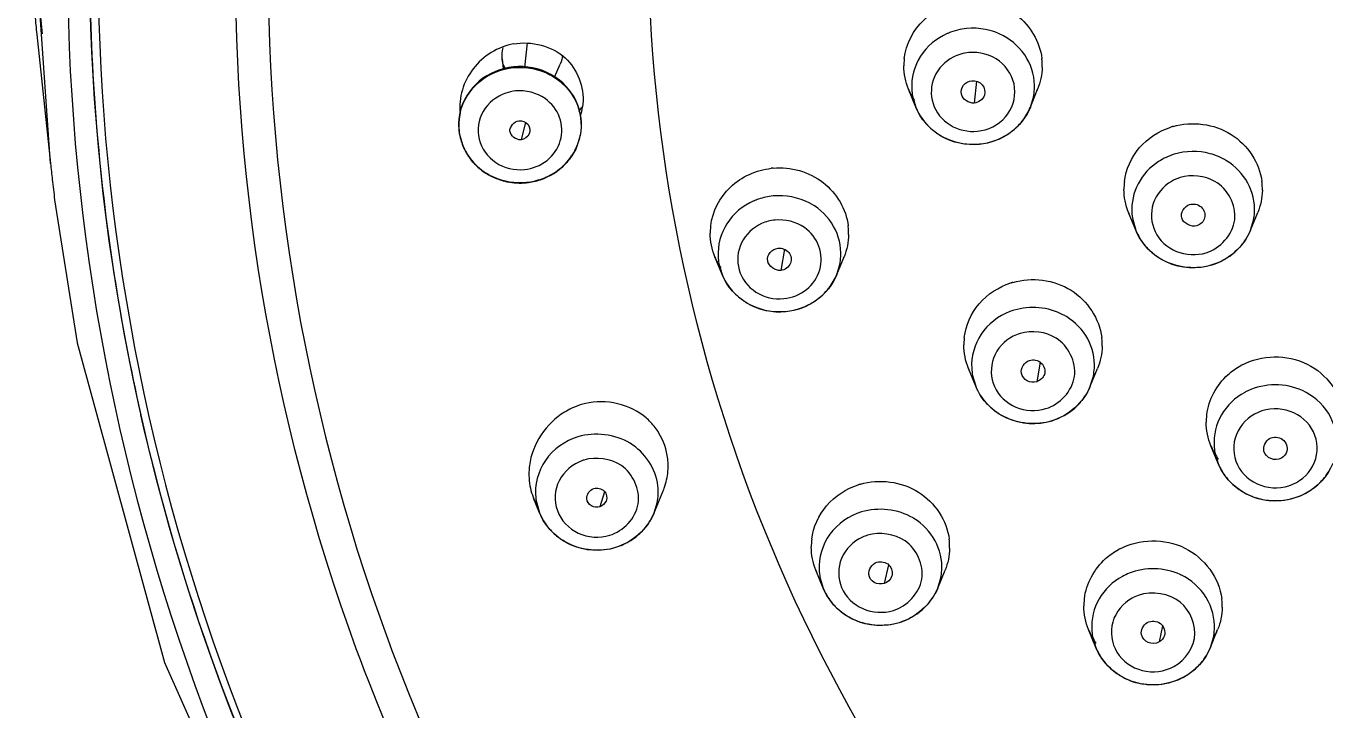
# Model space of a CAD drawing. Header units: millimetres. Extents: x 13495 to 14291, y -4366 to -3315.
# Drawn here: x 13864.16 to 13872.39, y -3799.31 to -3794.98 of the extents above; entities that cross this region are included whole.
import ezdxf

# ---------------------------------------------------------------- set-up
doc = ezdxf.new("R2010")
doc.units = ezdxf.units.MM
doc.header["$LTSCALE"] = 0.1
doc.layers.add('1', color=7, linetype='Continuous')

msp = doc.modelspace()

# ---------------------------------------------------------------- linework, layer by layer
at = {"layer": '1', "color": 7, "linetype": 'Continuous'}
for p, q in [((13864.164, -3794.0116), (13864.2671, -3795.0298)), ((13864.3188, -3795.85), (13864.2533, -3794.9121)), ((13864.233, -3795.0333), (13864.3188, -3795.85)), ((13867.3354, -3795.0871), (13867.3193, -3795.2415)), ((13867.178, -3795.1867), (13867.1848, -3795.25)), ((13867.5087, -3795.3036), (13867.5456, -3795.2202)), ((13870.181, -3795.3297), (13870.1662, -3795.4673)), ((13869.7956, -3795.4929), (13869.7497, -3795.3803)), ((13869.7755, -3795.4242), (13869.7956, -3795.4929)), ((13870.521, -3795.4929), (13870.567, -3795.3803)), ((13870.521, -3795.4929), (13870.5402, -3795.4291)), ((13867.3246, -3795.589), (13867.2975, -3795.6994)), ((13866.9079, -3795.6666), (13866.9281, -3795.7353)), ((13866.9293, -3795.7384), (13866.9281, -3795.7353)), ((13867.6522, -3795.7384), (13867.6535, -3795.7353)), ((13871.1888, -3796.2724), (13871.1428, -3796.1598)), ((13871.9142, -3796.2724), (13871.9601, -3796.1598)), ((13871.1686, -3796.2037), (13871.1888, -3796.2724)), ((13871.9142, -3796.2724), (13871.9334, -3796.2087)), ((13868.9644, -3796.3926), (13868.9407, -3796.5265)), ((13868.5702, -3796.5521), (13868.5242, -3796.4395)), ((13868.55, -3796.4834), (13868.5702, -3796.5521)), ((13869.2956, -3796.5521), (13869.3415, -3796.4395)), ((13869.2956, -3796.5521), (13869.3148, -3796.4883)), ((13870.1752, -3797.2588), (13870.1292, -3797.1461)), ((13870.5822, -3797.1066), (13870.561, -3797.2301)), ((13870.9005, -3797.2588), (13870.9465, -3797.1461)), ((13870.155, -3797.1901), (13870.1752, -3797.2588)), ((13870.9005, -3797.2588), (13870.9198, -3797.195)), ((13871.7095, -3797.7477), (13871.6635, -3797.635)), ((13871.6893, -3797.6789), (13871.7095, -3797.7477)), ((13867.4146, -3798.0599), (13867.3765, -3797.9664)), ((13867.8249, -3797.9259), (13867.7971, -3798.0214)), ((13868.14, -3798.0599), (13868.1971, -3797.9199)), ((13867.3944, -3797.9911), (13867.4146, -3798.0599)), ((13868.14, -3798.0599), (13868.1592, -3797.9961)), ((13869.2096, -3798.5355), (13869.1637, -3798.4228)), ((13869.1895, -3798.4668), (13869.2096, -3798.5355)), ((13869.6228, -3798.3893), (13869.5955, -3798.5068)), ((13869.6431, -3798.463), (13869.6441, -3798.4603)), ((13869.935, -3798.5355), (13869.981, -3798.4228)), ((13869.935, -3798.5355), (13869.9542, -3798.4717)), ((13870.9351, -3798.9115), (13870.8891, -3798.7988)), ((13871.3578, -3798.7756), (13871.3353, -3798.8768)), ((13871.6605, -3798.9115), (13871.7064, -3798.7988)), ((13870.9149, -3798.8428), (13870.9351, -3798.9115)), ((13871.6605, -3798.9115), (13871.6797, -3798.8477))]:
    msp.add_line(p, q, dxfattribs=at)
msp.add_lwpolyline([(13864.3454, -3796.0788), (13864.4877, -3796.9841), (13865.0397, -3799.0058), (13865.8938, -3800.9186), (13867.0427, -3802.7061), (13868.3698, -3804.2307)], dxfattribs=at)
for centre, radius, start, end in [((13877.6945, -3794.5408), 13.1278, 180.35739, 188.78865), ((13877.6298, -3793.6327), 13.4702, 185.45811, 185.96855), ((13870.1584, -3795.4034), 0.4096, 95.69686, 112.37284), ((13870.154, -3795.3917), 0.3971, 112.43408, 113.54144), ((13867.3378, -3795.4434), 0.3543, 44.38341, 47.33167), ((13870.1101, -3795.2316), 0.3897, 174.03268, 179.98776), ((13870.1138, -3795.232), 0.3934, 173.08486, 174.04073), ((13870.2028, -3795.2319), 0.3935, 6.03062, 6.91664), ((13870.2057, -3795.2317), 0.3906, 1.10009, 6.03612), ((13870.2098, -3795.2315), 0.3865, 0.00043, 1.0939), ((13870.2103, -3795.2315), 0.386, 358.85175, 359.99954), ((13867.297, -3795.6302), 0.3928, 60.03745, 61.80451), ((13867.2972, -3795.6332), 0.3909, 60.4859, 61.38529), ((13867.2909, -3795.6685), 0.2792, 95.70386, 108.89776), ((13870.1204, -3795.229), 0.4004, 202.19839, 203.17034), ((13870.1257, -3795.2265), 0.4063, 203.19729, 213.5427), ((13870.1164, -3795.3612), 0.3467, 183.15941, 190.48002), ((13870.1994, -3795.361), 0.3476, 348.69627, 356.92673), ((13870.1966, -3795.2292), 0.4, 336.72992, 337.80314), ((13867.2971, -3795.2126), 0.4778, 319.94279, 324.27238), ((13867.2979, -3795.2131), 0.4768, 320.2389, 324.37068), ((13867.326, -3795.4392), 0.365, 342.75937, 351.77929), ((13870.1298, -3795.3564), 0.361, 202.22789, 215.39315), ((13870.1851, -3795.3554), 0.3629, 322.03196, 337.73654), ((13867.2513, -3795.6033), 0.3491, 168.15689, 181.52375), ((13867.2515, -3795.607), 0.348, 167.56294, 180.91188), ((13867.2501, -3795.6033), 0.348, 166.69421, 168.11538), ((13867.2496, -3795.6068), 0.3461, 166.11476, 167.53747), ((13870.1385, -3795.3501), 0.3717, 215.40804, 224.07819), ((13870.1756, -3795.3478), 0.3751, 313.3336, 322.01192), ((13867.2503, -3795.6034), 0.3482, 181.52375, 188.36696), ((13867.2484, -3795.607), 0.3449, 180.92903, 186.34541), ((13867.2476, -3795.607), 0.3441, 186.35001, 187.83081), ((13867.2459, -3795.604), 0.3438, 188.37651, 190.49439), ((13867.2549, -3795.6057), 0.3516, 187.88682, 202.17849), ((13867.3321, -3795.607), 0.3459, 347.57853, 349.22326), ((13867.3345, -3795.6038), 0.3449, 346.97813, 348.67747), ((13870.1444, -3795.3442), 0.38, 224.09584, 231.83049), ((13870.1519, -3795.3346), 0.3923, 231.84131, 242.40659), ((13870.1633, -3795.3319), 0.3953, 293.39054, 303.6087), ((13870.1693, -3795.3408), 0.3845, 303.60878, 313.3049), ((13871.5481, -3796.0474), 0.4496, 107.06152, 107.77675), ((13871.5484, -3796.0484), 0.4506, 105.96502, 107.06069), ((13867.2594, -3795.6003), 0.3577, 202.1782, 206.44779), ((13867.2726, -3795.5942), 0.3723, 202.263, 215.47697), ((13867.2564, -3795.6051), 0.3532, 202.17795, 205.95789), ((13867.3212, -3795.5998), 0.3588, 332.87646, 337.8116), ((13867.3222, -3795.6038), 0.3564, 333.37645, 337.80546), ((13867.325, -3795.6049), 0.3534, 337.80444, 342.15204), ((13867.3234, -3795.6007), 0.3565, 337.81071, 341.58334), ((13867.3297, -3795.6064), 0.3484, 342.14817, 347.56996), ((13867.3286, -3795.6024), 0.3509, 341.57674, 346.96836), ((13870.1535, -3795.3315), 0.3957, 242.40376, 245.61405), ((13870.1583, -3795.3181), 0.41, 275.69501, 289.88466), ((13870.1617, -3795.328), 0.3995, 289.90829, 293.38549), ((13867.2633, -3795.6015), 0.361, 205.98542, 214.47488), ((13867.2623, -3795.5986), 0.3611, 206.47397, 214.95856), ((13867.2676, -3795.5987), 0.3661, 214.4584, 215.33972), ((13867.2708, -3795.5926), 0.3715, 214.9685, 224.07911), ((13867.2701, -3795.5969), 0.3691, 215.34829, 222.05217), ((13867.2759, -3795.5921), 0.3762, 215.45065, 222.00431), ((13867.308, -3795.5902), 0.3751, 313.3336, 322.01191), ((13867.3039, -3795.5909), 0.3783, 313.85951, 320.90422), ((13867.3074, -3795.5932), 0.3746, 314.13194, 320.87296), ((13867.3033, -3795.5904), 0.3791, 320.90786, 322.46574), ((13867.3153, -3795.5996), 0.3644, 320.86252, 329.90813), ((13867.3164, -3795.5967), 0.3646, 322.01801, 329.42833), ((13867.3215, -3795.5999), 0.3585, 329.45361, 332.87804), ((13867.3209, -3795.6031), 0.3578, 329.94446, 333.37795), ((13871.5489, -3796.1742), 0.4006, 107.05725, 122.7841), ((13877.7347, -3794.4352), 13.4898, 186.02068, 186.44851), ((13867.2716, -3795.5955), 0.3712, 222.05079, 225.28133), ((13867.2767, -3795.5913), 0.3773, 222.01102, 223.5919), ((13867.2815, -3795.5866), 0.384, 223.6107, 231.28694), ((13867.2733, -3795.5903), 0.3749, 224.0695, 225.67567), ((13867.2756, -3795.5915), 0.3769, 225.28094, 228.12081), ((13867.2752, -3795.5883), 0.3777, 225.67891, 228.50636), ((13867.2806, -3795.5859), 0.3844, 228.13098, 234.29894), ((13867.279, -3795.5839), 0.3835, 228.50704, 231.81665), ((13867.2845, -3795.583), 0.3887, 231.27708, 234.09497), ((13867.2843, -3795.5769), 0.3923, 231.84131, 242.4066), ((13867.2839, -3795.5812), 0.3901, 234.29625, 240.48696), ((13867.2856, -3795.5814), 0.3906, 234.0977, 240.26279), ((13867.2866, -3795.5797), 0.3927, 240.26428, 241.92407), ((13867.2958, -3795.5742), 0.3953, 293.39053, 303.60871), ((13867.2956, -3795.5774), 0.3944, 294.37909, 300.28986), ((13867.2953, -3795.5801), 0.3921, 294.56911, 300.50221), ((13867.2961, -3795.5814), 0.3906, 300.50564, 304.14932), ((13867.3003, -3795.5853), 0.3853, 300.26689, 314.05958), ((13867.3017, -3795.5832), 0.3845, 303.60879, 313.30489), ((13867.2986, -3795.5851), 0.3862, 304.13908, 313.82743), ((13868.9322, -3796.3339), 0.4568, 95.66972, 96.42463), ((13868.9323, -3796.3349), 0.4578, 94.81957, 95.66921), ((13877.7485, -3794.4336), 13.5037, 186.44853, 186.99811), ((13867.2879, -3795.5771), 0.3956, 241.92577, 245.15614), ((13867.2859, -3795.5739), 0.3957, 242.40376, 245.61404), ((13867.2895, -3795.5737), 0.3993, 245.1594, 250.89472), ((13867.2898, -3795.5727), 0.4003, 250.89407, 258.26456), ((13867.2908, -3795.5669), 0.4062, 258.29301, 267.12731), ((13867.2909, -3795.5679), 0.4052, 267.10628, 275.64551), ((13867.2915, -3795.5755), 0.3976, 275.67104, 277.55445), ((13867.2907, -3795.5605), 0.41, 275.69501, 289.88468), ((13867.2903, -3795.5677), 0.4056, 277.58057, 290.2941), ((13867.2941, -3795.5703), 0.3995, 289.90832, 293.38549), ((13867.2923, -3795.5732), 0.3996, 290.30174, 293.80117), ((13867.2939, -3795.577), 0.3955, 293.8056, 294.56938), ((13871.5027, -3796.0111), 0.3892, 174.14154, 179.98741), ((13871.5069, -3796.0115), 0.3933, 173.0898, 174.15007), ((13871.5501, -3796.2001), 0.2736, 107.08182, 119.80023), ((13871.5961, -3796.0115), 0.3934, 5.85257, 6.91089), ((13871.5995, -3796.0112), 0.3899, 1.23729, 5.85829), ((13871.6041, -3796.011), 0.3853, 358.76757, 1.23113), ((13868.9301, -3796.4547), 0.4012, 108.95125, 113.53181), ((13868.933, -3796.4631), 0.4101, 95.69837, 108.94456), ((13868.9391, -3796.447), 0.3928, 60.5019, 61.80449), ((13871.5125, -3796.009), 0.3992, 202.19561, 203.422), ((13871.5102, -3796.1405), 0.3474, 183.0807, 190.48265), ((13871.5923, -3796.1405), 0.3478, 348.69514, 356.95326), ((13871.5905, -3796.0089), 0.3992, 336.57627, 337.80059), ((13868.8846, -3796.2908), 0.3897, 174.03268, 179.98774), ((13868.8884, -3796.2911), 0.3934, 173.08486, 174.04073), ((13868.9774, -3796.2911), 0.3935, 6.03062, 6.91664), ((13868.9802, -3796.2909), 0.3906, 1.10009, 6.03612), ((13868.9843, -3796.2907), 0.3865, 0.00043, 1.0939), ((13868.9848, -3796.2907), 0.386, 358.85175, 359.99954), ((13871.5221, -3796.1363), 0.36, 202.2161, 214.01222), ((13871.5806, -3796.1361), 0.3604, 325.63565, 337.77441), ((13871.5305, -3796.1306), 0.3702, 214.02476, 222.52438), ((13871.5359, -3796.1255), 0.3776, 222.53462, 229.33621), ((13871.5432, -3796.1169), 0.3889, 229.35211, 239.82881), ((13871.5672, -3796.1258), 0.3773, 311.08528, 318.30222), ((13871.5726, -3796.1307), 0.37, 318.31571, 325.63269), ((13868.8949, -3796.2882), 0.4004, 202.19839, 203.17034), ((13868.9003, -3796.2857), 0.4063, 203.19729, 213.5427), ((13868.8909, -3796.4203), 0.3467, 183.15941, 190.48002), ((13868.9739, -3796.4202), 0.3476, 348.69627, 356.92673), ((13868.9712, -3796.2883), 0.4, 336.72992, 337.80314), ((13871.5451, -3796.1136), 0.3927, 239.82467, 242.75294), ((13877.7367, -3794.533), 13.1707, 188.79425, 192.7507), ((13868.9044, -3796.4155), 0.361, 202.22789, 215.39315), ((13868.9597, -3796.4146), 0.3629, 322.03196, 337.73654), ((13868.913, -3796.4093), 0.3717, 215.40804, 224.07819), ((13868.9501, -3796.407), 0.3751, 313.3336, 322.01192), ((13870.5344, -3797.0338), 0.4496, 107.06152, 107.77675), ((13870.5347, -3797.0348), 0.4506, 105.96502, 107.06069), ((13868.9189, -3796.4034), 0.38, 224.09584, 231.83049), ((13868.9264, -3796.3937), 0.3923, 231.84131, 242.40659), ((13868.928, -3796.3907), 0.3957, 242.40376, 245.61405), ((13868.9379, -3796.3911), 0.3953, 293.39054, 303.6087), ((13868.9438, -3796.4), 0.3845, 303.60878, 313.3049), ((13868.9328, -3796.3773), 0.41, 275.69501, 289.88466), ((13868.9362, -3796.3872), 0.3995, 289.90829, 293.38549), ((13870.5356, -3797.1615), 0.4015, 107.06425, 111.09777), ((13870.5443, -3797.1536), 0.3927, 58.60663, 62.21697), ((13870.4891, -3796.9975), 0.3892, 174.14154, 179.98741), ((13870.4932, -3796.9978), 0.3933, 173.0898, 174.15007), ((13870.5364, -3797.1864), 0.2735, 107.07872, 117.00658), ((13870.5825, -3796.9978), 0.3934, 5.85257, 6.91089), ((13870.5859, -3796.9975), 0.3899, 1.2373, 5.85829), ((13870.5905, -3796.9974), 0.3853, 358.76757, 1.23113), ((13870.4988, -3796.9953), 0.3992, 202.19561, 203.422), ((13870.4966, -3797.1268), 0.3474, 183.0807, 190.48265), ((13870.5787, -3797.1268), 0.3478, 348.69514, 356.95326), ((13870.5769, -3796.9953), 0.3992, 336.57627, 337.80059), ((13872.0639, -3797.5145), 0.4402, 117.4038, 118.60431), ((13870.5085, -3797.1226), 0.36, 202.2161, 214.01222), ((13870.5669, -3797.1225), 0.3604, 325.63565, 337.77441), ((13872.0658, -3797.6425), 0.3927, 115.38195, 118.59889), ((13867.8162, -3797.8232), 0.4689, 114.91332, 121.25706), ((13867.8144, -3797.8195), 0.4647, 111.97857, 114.90782), ((13867.8125, -3797.8147), 0.4596, 103.53285, 111.98244), ((13870.5169, -3797.1169), 0.3702, 214.02476, 222.52438), ((13870.5223, -3797.1118), 0.3776, 222.53462, 229.33621), ((13870.5296, -3797.1032), 0.3889, 229.35211, 239.82881), ((13870.5536, -3797.1121), 0.3773, 311.08528, 318.30222), ((13870.559, -3797.117), 0.37, 318.31571, 325.63269), ((13867.8211, -3797.7668), 0.4085, 43.43919, 49.00098), ((13870.5315, -3797.0999), 0.3927, 239.82467, 242.75294), ((13872.0247, -3797.4863), 0.3905, 173.86509, 179.98895), ((13872.0276, -3797.4866), 0.3934, 173.08152, 173.87169), ((13867.8215, -3797.7665), 0.408, 31.26217, 43.45209), ((13872.0336, -3797.484), 0.3998, 202.19713, 203.32187), ((13872.041, -3797.4804), 0.408, 203.36831, 215.99228), ((13872.0307, -3797.6158), 0.3472, 183.11815, 190.48183), ((13867.7751, -3797.9854), 0.2713, 107.06257, 109.04881), ((13867.8242, -3797.7627), 0.404, 5.14586, 6.26554), ((13867.8219, -3797.7629), 0.4063, 355.27111, 5.13447), ((13867.7709, -3797.8143), 0.4238, 173.86874, 183.55228), ((13867.7804, -3797.8151), 0.4334, 172.65114, 173.89392), ((13872.0442, -3797.6108), 0.3616, 202.23531, 216.27784), ((13872.0943, -3797.6067), 0.3687, 316.99003, 328.80669), ((13867.7541, -3797.8152), 0.407, 183.57469, 192.59388), ((13867.8162, -3797.9278), 0.3498, 348.73563, 6.54461), ((13869.5689, -3798.3105), 0.4496, 107.06152, 107.77675), ((13869.5692, -3798.3115), 0.4506, 105.96502, 107.06069), ((13872.0536, -3797.6037), 0.3734, 216.30362, 225.75605), ((13872.0595, -3797.5975), 0.382, 225.77257, 233.91267), ((13872.0803, -3797.592), 0.3891, 298.59775, 313.7202), ((13872.0892, -3797.602), 0.3757, 313.79354, 314.77465), ((13872.0905, -3797.6033), 0.3738, 314.77453, 317.00608), ((13867.7414, -3797.8179), 0.394, 192.61564, 201.17852), ((13867.7347, -3797.8202), 0.3869, 201.20326, 202.19402), ((13867.7326, -3797.8212), 0.3846, 202.18933, 211.19995), ((13867.7346, -3797.9281), 0.346, 186.30576, 190.49167), ((13867.7987, -3797.7575), 0.4302, 336.41049, 337.81091), ((13867.8012, -3797.7585), 0.4276, 337.81123, 340.21618), ((13872.0669, -3797.5872), 0.3946, 233.92651, 245.08773), ((13872.0686, -3797.5834), 0.3988, 245.09197, 249.96143), ((13872.0721, -3797.5732), 0.4096, 249.99246, 263.51125), ((13872.0719, -3797.5746), 0.4082, 263.52087, 264.5997), ((13867.7479, -3797.9237), 0.36, 202.2161, 214.01222), ((13867.7563, -3797.918), 0.3702, 214.02476, 222.52438), ((13867.7984, -3797.9181), 0.37, 318.31571, 325.63269), ((13867.8063, -3797.9235), 0.3604, 325.63565, 337.77441), ((13869.5802, -3798.428), 0.3899, 58.60143, 59.45601), ((13867.7617, -3797.9129), 0.3776, 222.53462, 229.33621), ((13867.769, -3797.9043), 0.3889, 229.35211, 239.82881), ((13867.793, -3797.9132), 0.3773, 311.08528, 318.30222), ((13869.5707, -3798.4627), 0.2731, 107.07291, 114.24486), ((13867.7709, -3797.901), 0.3927, 239.82467, 242.75294), ((13869.5236, -3798.2742), 0.3892, 174.14154, 179.98744), ((13869.5277, -3798.2745), 0.3933, 173.0898, 174.15007), ((13869.6169, -3798.2745), 0.3934, 5.85257, 6.91089), ((13869.6204, -3798.2742), 0.3899, 1.23728, 5.85829), ((13869.6249, -3798.2741), 0.3853, 358.76755, 1.23111), ((13871.2896, -3798.6783), 0.4402, 117.4038, 118.60431), ((13869.5333, -3798.272), 0.3992, 202.1956, 203.422), ((13869.5311, -3798.4035), 0.3474, 183.0807, 190.48264), ((13869.6132, -3798.4035), 0.3478, 348.69515, 356.95326), ((13869.6113, -3798.272), 0.3992, 336.57628, 337.8006), ((13871.2935, -3798.8104), 0.3972, 111.84947, 118.57964), ((13871.3029, -3798.8084), 0.3951, 64.34456, 65.25288), ((13869.543, -3798.3993), 0.36, 202.2161, 214.01222), ((13869.6014, -3798.3992), 0.3604, 325.63565, 337.77442), ((13869.5513, -3798.3936), 0.3702, 214.02476, 222.52438), ((13869.5935, -3798.3937), 0.37, 318.31571, 325.63269), ((13871.2503, -3798.6502), 0.3905, 173.86509, 179.98893), ((13871.2532, -3798.6504), 0.3934, 173.08152, 173.87169), ((13871.2924, -3798.8318), 0.2652, 116.92594, 118.60331), ((13871.3423, -3798.6505), 0.3934, 5.9199, 6.91349), ((13871.3455, -3798.6502), 0.3902, 1.18446, 5.92559), ((13869.5568, -3798.3885), 0.3776, 222.53462, 229.33621), ((13869.564, -3798.3799), 0.3889, 229.35211, 239.82881), ((13869.566, -3798.3766), 0.3927, 239.82467, 242.75294), ((13869.5881, -3798.3888), 0.3773, 311.08528, 318.30221), ((13871.35, -3798.6501), 0.3858, 0.00051, 1.17824), ((13871.3486, -3798.6501), 0.3871, 358.97785, 359.99967), ((13871.2593, -3798.6478), 0.3998, 202.19714, 203.32187), ((13871.2563, -3798.7796), 0.3472, 183.11815, 190.48184), ((13871.3391, -3798.7796), 0.3474, 348.69754, 356.89806), ((13871.3353, -3798.6474), 0.4009, 336.95994, 337.80155), ((13871.2667, -3798.6443), 0.408, 203.36831, 215.99227), ((13871.3314, -3798.6456), 0.4052, 328.56052, 336.9445), ((13871.2699, -3798.7746), 0.3616, 202.23532, 216.27784), ((13871.3199, -3798.7706), 0.3687, 316.99003, 328.80669), ((13871.3282, -3798.7759), 0.3589, 328.85785, 337.80761), ((13871.2793, -3798.7675), 0.3734, 216.30362, 225.75605), ((13871.2852, -3798.7613), 0.382, 225.77257, 233.91267), ((13871.3059, -3798.7558), 0.3891, 298.59775, 313.7202), ((13871.3148, -3798.7658), 0.3757, 313.79354, 314.77465), ((13871.3161, -3798.7672), 0.3738, 314.77453, 317.00608), ((13871.2925, -3798.751), 0.3946, 233.92651, 245.08773), ((13871.2942, -3798.7473), 0.3988, 245.09197, 249.96143), ((13871.2977, -3798.7371), 0.4096, 249.99246, 263.51125), ((13871.2975, -3798.7384), 0.4082, 263.52087, 264.5997)]:
    msp.add_arc(centre, radius, start, end, dxfattribs=at)
for points, knots in [([(13890.4964, -3803.3838), (13891.7025, -3802.0103), (13893.5812, -3798.7628), (13894.181, -3793.1935), (13892.4539, -3787.8406), (13888.6966, -3783.5616), (13883.5237, -3780.9851), (13877.7181, -3780.471), (13872.142, -3782.0794), (13869.0826, -3784.4668), (13867.869, -3785.8853)], [0, 0, 0, 0, 0.12306, 0.244548, 0.366574, 0.490907, 0.617911, 0.74639, 0.874326, 1, 1, 1, 1]), ([(13867.869, -3785.8853), (13866.8327, -3787.0964), (13865.1734, -3789.8864), (13864.3285, -3794.6573), (13865.2384, -3799.4172), (13866.9351, -3802.1861), (13867.9876, -3803.3845)], [0, 0, 0, 0, 0.251502, 0.499887, 0.748335, 1, 1, 1, 1]), ([(13865.7114, -3794.0552), (13865.635, -3795.6245), (13866.1117, -3798.845), (13867.78, -3801.6342), (13868.8325, -3802.8283)], [0, 0, 0, 0, 0.496751, 1, 1, 1, 1]), ([(13868.6745, -3802.9625), (13867.6359, -3801.7842), (13865.9781, -3799.0447), (13865.455, -3795.8803), (13865.4957, -3794.3305)], [0, 0, 0, 0, 0.503245, 1, 1, 1, 1]), ([(13871.0069, -3801.4934), (13870.0857, -3800.5381), (13868.5949, -3798.2763), (13868.0896, -3795.6096), (13868.1038, -3794.3016)], [0, 0, 0, 0, 0.503611, 1, 1, 1, 1]), ([(13864.427, -3794.5054), (13864.4172, -3796.1266), (13865.0089, -3799.4227), (13866.7409, -3802.2822), (13867.8191, -3803.5225)], [0, 0, 0, 0, 0.496603, 1, 1, 1, 1]), ([(13867.9575, -3803.4074), (13866.8884, -3802.1925), (13865.1681, -3799.3838), (13864.5666, -3796.1404), (13864.5667, -3794.5426)], [0, 0, 0, 0, 0.503189, 1, 1, 1, 1]), ([(13869.7232, -3795.1846), (13869.7343, -3795.0937), (13869.8275, -3794.9123), (13870.0123, -3794.8314), (13870.1066, -3794.8208)], [0, 0, 0, 0, 0.491202, 1, 1, 1, 1]), ([(13870.1193, -3794.8195), (13870.2285, -3794.8103), (13870.4586, -3794.8714), (13870.5807, -3795.0799), (13870.5934, -3795.1845)], [0, 0, 0, 0, 0.509639, 1, 1, 1, 1]), ([(13867.2498, -3795.0929), (13867.1515, -3795.1116), (13866.9658, -3795.2235), (13866.9009, -3795.4338), (13866.9121, -3795.5305)], [0, 0, 0, 0, 0.50676, 1, 1, 1, 1]), ([(13869.9954, -3795.0276), (13869.9274, -3795.0572), (13869.8065, -3795.1562), (13869.7662, -3795.3083), (13869.7702, -3795.3803)], [0, 0, 0, 0, 0.507143, 1, 1, 1, 1]), ([(13870.5465, -3795.3797), (13870.5501, -3795.3127), (13870.5159, -3795.1721), (13870.4107, -3795.0741), (13870.3501, -3795.0416)], [0, 0, 0, 0, 0.493592, 1, 1, 1, 1]), ([(13870.0334, -3795.1765), (13869.9818, -3795.2026), (13869.8936, -3795.2915), (13869.8849, -3795.4786), (13870.0031, -3795.6243), (13870.1269, -3795.6514), (13870.186, -3795.6455)], [0, 0, 0, 0, 0.250176, 0.49388, 0.742777, 1, 1, 1, 1]), ([(13870.186, -3795.6455), (13870.2523, -3795.6389), (13870.384, -3795.5751), (13870.4507, -3795.3668), (13870.3396, -3795.1786), (13870.1976, -3795.1416), (13870.1307, -3795.1483)], [0, 0, 0, 0, 0.253899, 0.497892, 0.744026, 1, 1, 1, 1]), ([(13867.2501, -3795.2382), (13867.1718, -3795.2459), (13867.018, -3795.3075), (13866.929, -3795.4491), (13866.9114, -3795.5233)], [0, 0, 0, 0, 0.508243, 1, 1, 1, 1]), ([(13866.9136, -3795.5237), (13866.9317, -3795.4505), (13867.0206, -3795.3112), (13867.1728, -3795.2507), (13867.2503, -3795.243)], [0, 0, 0, 0, 0.491847, 1, 1, 1, 1]), ([(13867.4898, -3795.293), (13867.5547, -3795.3297), (13867.6651, -3795.4426), (13867.6856, -3795.6003), (13867.672, -3795.6717)], [0, 0, 0, 0, 0.506297, 1, 1, 1, 1]), ([(13867.6727, -3795.6715), (13867.687, -3795.6), (13867.6679, -3795.4415), (13867.558, -3795.3272), (13867.4932, -3795.2899)], [0, 0, 0, 0, 0.493792, 1, 1, 1, 1]), ([(13870.0849, -3795.4112), (13870.0807, -3795.3924), (13870.091, -3795.3484), (13870.1306, -3795.3284), (13870.1505, -3795.3264)], [0, 0, 0, 0, 0.489805, 1, 1, 1, 1]), ([(13870.1505, -3795.3264), (13870.1739, -3795.3241), (13870.2257, -3795.3419), (13870.2369, -3795.3967), (13870.2298, -3795.418)], [0, 0, 0, 0, 0.511747, 1, 1, 1, 1]), ([(13867.2004, -3795.4043), (13867.1426, -3795.4241), (13867.0378, -3795.5058), (13867.0093, -3795.7025), (13867.126, -3795.8635), (13867.2564, -3795.894), (13867.3184, -3795.8878)], [0, 0, 0, 0, 0.251718, 0.495355, 0.743218, 1, 1, 1, 1]), ([(13867.3184, -3795.8878), (13867.3698, -3795.8828), (13867.4706, -3795.8433), (13867.5614, -3795.7112), (13867.5566, -3795.5516), (13867.4902, -3795.468), (13867.4492, -3795.439)], [0, 0, 0, 0, 0.256847, 0.505672, 0.750305, 1, 1, 1, 1]), ([(13870.1983, -3795.7288), (13870.1162, -3795.737), (13869.9435, -3795.7017), (13869.8264, -3795.5683), (13869.7956, -3795.4929)], [0, 0, 0, 0, 0.5036, 1, 1, 1, 1]), ([(13870.521, -3795.4929), (13870.4951, -3795.5565), (13870.4043, -3795.6715), (13870.2676, -3795.722), (13870.1983, -3795.7288)], [0, 0, 0, 0, 0.496691, 1, 1, 1, 1]), ([(13867.2841, -3795.5791), (13867.3049, -3795.577), (13867.3515, -3795.5933), (13867.358, -3795.6444), (13867.349, -3795.6622)], [0, 0, 0, 0, 0.512375, 1, 1, 1, 1]), ([(13871.4244, -3795.6152), (13871.5433, -3795.5812), (13871.8177, -3795.6118), (13871.9723, -3795.8462), (13871.9866, -3795.9642)], [0, 0, 0, 0, 0.509872, 1, 1, 1, 1]), ([(13871.1164, -3795.9642), (13871.1257, -3795.8872), (13871.1941, -3795.7336), (13871.3347, -3795.6437), (13871.4108, -3795.6193)], [0, 0, 0, 0, 0.492506, 1, 1, 1, 1]), ([(13871.332, -3795.8375), (13871.2787, -3795.8719), (13871.1884, -3795.9679), (13871.16, -3796.0973), (13871.1633, -3796.1592)], [0, 0, 0, 0, 0.505646, 1, 1, 1, 1]), ([(13871.9397, -3796.159), (13871.943, -3796.0955), (13871.9129, -3795.9627), (13871.818, -3795.866), (13871.7625, -3795.8321)], [0, 0, 0, 0, 0.494112, 1, 1, 1, 1]), ([(13868.4978, -3796.2438), (13868.5088, -3796.1528), (13868.6021, -3795.9715), (13868.7868, -3795.8906), (13868.8811, -3795.88)], [0, 0, 0, 0, 0.491202, 1, 1, 1, 1]), ([(13868.8939, -3795.8787), (13869.003, -3795.8695), (13869.2332, -3795.9306), (13869.3553, -3796.1391), (13869.368, -3796.2437)], [0, 0, 0, 0, 0.509639, 1, 1, 1, 1]), ([(13871.4141, -3795.9628), (13871.3615, -3795.9929), (13871.2746, -3796.0942), (13871.2899, -3796.2933), (13871.438, -3796.4273), (13871.5733, -3796.4326), (13871.6333, -3796.4141)], [0, 0, 0, 0, 0.248722, 0.49198, 0.742534, 1, 1, 1, 1]), ([(13871.6333, -3796.4141), (13871.7213, -3796.3871), (13871.8838, -3796.2154), (13871.7679, -3796.0081), (13871.6889, -3795.9628)], [0, 0, 0, 0, 0.503048, 1, 1, 1, 1]), ([(13868.7699, -3796.0868), (13868.7019, -3796.1164), (13868.5811, -3796.2154), (13868.5408, -3796.3675), (13868.5447, -3796.4394)], [0, 0, 0, 0, 0.507143, 1, 1, 1, 1]), ([(13869.321, -3796.4388), (13869.3246, -3796.3733), (13869.2921, -3796.2358), (13869.1911, -3796.1382), (13869.1325, -3796.1051)], [0, 0, 0, 0, 0.493804, 1, 1, 1, 1]), ([(13871.5283, -3796.109), (13871.5524, -3796.1016), (13871.6118, -3796.1118), (13871.6305, -3796.1707), (13871.6241, -3796.1941)], [0, 0, 0, 0, 0.509846, 1, 1, 1, 1]), ([(13868.8203, -3796.2299), (13868.7664, -3796.2538), (13868.6721, -3796.3403), (13868.6563, -3796.5311), (13868.7741, -3796.6823), (13868.9004, -3796.7107), (13868.9605, -3796.7047)], [0, 0, 0, 0, 0.250744, 0.494405, 0.74293, 1, 1, 1, 1]), ([(13868.9605, -3796.7047), (13869.0119, -3796.6996), (13869.1129, -3796.66), (13869.2037, -3796.5276), (13869.1985, -3796.3679), (13869.1318, -3796.2843), (13869.0907, -3796.2554)], [0, 0, 0, 0, 0.256838, 0.505645, 0.750276, 1, 1, 1, 1]), ([(13871.6699, -3796.4926), (13871.5789, -3796.5205), (13871.3708, -3796.51), (13871.2242, -3796.3593), (13871.1888, -3796.2724)], [0, 0, 0, 0, 0.503605, 1, 1, 1, 1]), ([(13868.8587, -3796.4668), (13868.8557, -3796.4484), (13868.8673, -3796.4064), (13868.9057, -3796.3875), (13868.925, -3796.3856)], [0, 0, 0, 0, 0.489924, 1, 1, 1, 1]), ([(13868.925, -3796.3856), (13868.9489, -3796.3832), (13869.0022, -3796.4021), (13869.0115, -3796.4589), (13869.0032, -3796.4803)], [0, 0, 0, 0, 0.511793, 1, 1, 1, 1]), ([(13868.9729, -3796.788), (13868.8908, -3796.7962), (13868.7181, -3796.7609), (13868.6009, -3796.6274), (13868.5702, -3796.5521)], [0, 0, 0, 0, 0.5036, 1, 1, 1, 1]), ([(13869.2956, -3796.5521), (13869.2696, -3796.6157), (13869.1788, -3796.7307), (13869.0421, -3796.7812), (13868.9729, -3796.788)], [0, 0, 0, 0, 0.496691, 1, 1, 1, 1]), ([(13870.4108, -3796.6015), (13870.5297, -3796.5675), (13870.8041, -3796.5981), (13870.9587, -3796.8325), (13870.973, -3796.9505)], [0, 0, 0, 0, 0.509872, 1, 1, 1, 1]), ([(13870.1028, -3796.9505), (13870.1121, -3796.8735), (13870.1805, -3796.72), (13870.321, -3796.6301), (13870.3972, -3796.6056)], [0, 0, 0, 0, 0.492506, 1, 1, 1, 1]), ([(13870.391, -3796.7868), (13870.3193, -3796.8145), (13870.1898, -3796.913), (13870.1457, -3797.071), (13870.1497, -3797.1455)], [0, 0, 0, 0, 0.507614, 1, 1, 1, 1]), ([(13870.926, -3797.1453), (13870.9294, -3797.0818), (13870.8992, -3796.949), (13870.8044, -3796.8523), (13870.7488, -3796.8184)], [0, 0, 0, 0, 0.494112, 1, 1, 1, 1]), ([(13870.4122, -3796.9428), (13870.3571, -3796.9708), (13870.2638, -3797.07), (13870.2724, -3797.2737), (13870.4208, -3797.4131), (13870.5586, -3797.4192), (13870.6196, -3797.4005)], [0, 0, 0, 0, 0.249293, 0.492425, 0.742626, 1, 1, 1, 1]), ([(13870.6196, -3797.4005), (13870.7063, -3797.3739), (13870.8662, -3797.2084), (13870.7605, -3797.0026), (13870.6849, -3796.9549)], [0, 0, 0, 0, 0.503568, 1, 1, 1, 1]), ([(13871.8613, -3797.1237), (13871.9833, -3797.0605), (13872.2998, -3797.0487), (13872.4913, -3797.308), (13872.5073, -3797.4393)], [0, 0, 0, 0, 0.509463, 1, 1, 1, 1]), ([(13870.5147, -3797.0954), (13870.5394, -3797.0878), (13870.6006, -3797.0988), (13870.617, -3797.1601), (13870.6095, -3797.1835)], [0, 0, 0, 0, 0.512565, 1, 1, 1, 1]), ([(13871.6371, -3797.4392), (13871.6486, -3797.3442), (13871.7175, -3797.2176), (13871.8239, -3797.144), (13871.8532, -3797.128)], [0, 0, 0, 0, 0.741776, 1, 1, 1, 1]), ([(13870.561, -3797.2301), (13870.5415, -3797.2361), (13870.4966, -3797.2325), (13870.4685, -3797.1962), (13870.4644, -3797.177)], [0, 0, 0, 0, 0.509082, 1, 1, 1, 1]), ([(13870.6563, -3797.4789), (13870.5653, -3797.5069), (13870.3572, -3797.4963), (13870.2106, -3797.3457), (13870.1752, -3797.2588)], [0, 0, 0, 0, 0.503605, 1, 1, 1, 1]), ([(13871.8778, -3797.2977), (13871.8178, -3797.3304), (13871.7139, -3797.4284), (13871.6804, -3797.5682), (13871.684, -3797.6347)], [0, 0, 0, 0, 0.506356, 1, 1, 1, 1]), ([(13872.4603, -3797.6346), (13872.4641, -3797.564), (13872.4254, -3797.4149), (13872.3087, -3797.3162), (13872.2427, -3797.2857)], [0, 0, 0, 0, 0.493043, 1, 1, 1, 1]), ([(13872.2045, -3797.8681), (13872.2617, -3797.8369), (13872.3564, -3797.7256), (13872.324, -3797.5092), (13872.146, -3797.3839), (13871.9991, -3797.4028), (13871.9398, -3797.4351)], [0, 0, 0, 0, 0.248197, 0.491259, 0.743141, 1, 1, 1, 1]), ([(13867.9561, -3803.4032), (13867.208, -3802.553), (13865.9195, -3800.674), (13865.1379, -3798.5323), (13864.8908, -3797.4399)], [0, 0, 0, 0, 0.502776, 1, 1, 1, 1]), ([(13871.9398, -3797.4351), (13871.8826, -3797.4663), (13871.7879, -3797.5777), (13871.8203, -3797.794), (13871.9984, -3797.9193), (13872.1453, -3797.9004), (13872.2045, -3797.8681)], [0, 0, 0, 0, 0.248197, 0.491259, 0.743141, 1, 1, 1, 1]), ([(13867.6572, -3797.5787), (13867.5762, -3797.6036), (13867.427, -3797.7069), (13867.3817, -3797.8847), (13867.3907, -3797.9661)], [0, 0, 0, 0, 0.508291, 1, 1, 1, 1]), ([(13872.0347, -3797.5903), (13872.0589, -3797.5771), (13872.127, -3797.5782), (13872.152, -3797.6441), (13872.1446, -3797.6695)], [0, 0, 0, 0, 0.510519, 1, 1, 1, 1]), ([(13867.6866, -3797.729), (13867.625, -3797.7503), (13867.5134, -3797.8415), (13867.5012, -3798.057), (13867.65, -3798.2126), (13867.7952, -3798.2212), (13867.8591, -3798.2016)], [0, 0, 0, 0, 0.250822, 0.493739, 0.742918, 1, 1, 1, 1]), ([(13872.1097, -3797.713), (13872.0903, -3797.7235), (13872.0404, -3797.7272), (13872.0053, -3797.6902), (13871.9996, -3797.6694)], [0, 0, 0, 0, 0.504465, 1, 1, 1, 1]), ([(13867.8591, -3798.2016), (13867.9445, -3798.1753), (13868.1022, -3798.0151), (13868.005, -3797.8108), (13867.9323, -3797.7612)], [0, 0, 0, 0, 0.503994, 1, 1, 1, 1]), ([(13872.2643, -3797.9368), (13872.1699, -3797.9883), (13871.9287, -3798.0124), (13871.7496, -3797.8459), (13871.7095, -3797.7477)], [0, 0, 0, 0, 0.503279, 1, 1, 1, 1]), ([(13869.1372, -3798.2272), (13869.1466, -3798.1502), (13869.215, -3797.9967), (13869.3555, -3797.9068), (13869.4316, -3797.8823)], [0, 0, 0, 0, 0.492506, 1, 1, 1, 1]), ([(13869.4453, -3797.8782), (13869.5641, -3797.8442), (13869.8386, -3797.8748), (13869.9931, -3798.1092), (13870.0074, -3798.2272)], [0, 0, 0, 0, 0.509872, 1, 1, 1, 1]), ([(13867.7971, -3798.0214), (13867.7795, -3798.0268), (13867.7386, -3798.0227), (13867.7155, -3797.9877), (13867.7136, -3797.9701)], [0, 0, 0, 0, 0.510019, 1, 1, 1, 1]), ([(13867.7575, -3797.9063), (13867.7792, -3797.8996), (13867.834, -3797.9093), (13867.8444, -3797.9659), (13867.8354, -3797.9856)], [0, 0, 0, 0, 0.512058, 1, 1, 1, 1]), ([(13869.4522, -3798.0543), (13869.3742, -3798.0782), (13869.2304, -3798.1755), (13869.1799, -3798.3434), (13869.1842, -3798.4222)], [0, 0, 0, 0, 0.50817, 1, 1, 1, 1]), ([(13867.8957, -3798.28), (13867.8047, -3798.3079), (13867.5966, -3798.2974), (13867.45, -3798.1468), (13867.4146, -3798.0599)], [0, 0, 0, 0, 0.503605, 1, 1, 1, 1]), ([(13869.9605, -3798.422), (13869.9639, -3798.3585), (13869.9337, -3798.2257), (13869.8388, -3798.129), (13869.7833, -3798.0951)], [0, 0, 0, 0, 0.494112, 1, 1, 1, 1]), ([(13869.4586, -3798.2137), (13869.4012, -3798.2396), (13869.3014, -3798.3363), (13869.303, -3798.5443), (13869.4517, -3798.6893), (13869.5921, -3798.6962), (13869.6541, -3798.6772)], [0, 0, 0, 0, 0.249846, 0.492878, 0.742725, 1, 1, 1, 1]), ([(13871.087, -3798.2875), (13871.2089, -3798.2243), (13871.5255, -3798.2126), (13871.717, -3798.4719), (13871.7329, -3798.6032)], [0, 0, 0, 0, 0.509463, 1, 1, 1, 1]), ([(13869.6541, -3798.6772), (13869.7394, -3798.651), (13869.8969, -3798.4913), (13869.8005, -3798.2872), (13869.7282, -3798.2374)], [0, 0, 0, 0, 0.50404, 1, 1, 1, 1]), ([(13870.8627, -3798.6031), (13870.8742, -3798.5081), (13870.9431, -3798.3814), (13871.0496, -3798.3078), (13871.0788, -3798.2919)], [0, 0, 0, 0, 0.741776, 1, 1, 1, 1]), ([(13869.5492, -3798.3721), (13869.5743, -3798.3643), (13869.6369, -3798.3761), (13869.6517, -3798.4395), (13869.643, -3798.463)], [0, 0, 0, 0, 0.512708, 1, 1, 1, 1]), ([(13869.5955, -3798.5068), (13869.5755, -3798.513), (13869.529, -3798.5088), (13869.5014, -3798.4701), (13869.4982, -3798.4502)], [0, 0, 0, 0, 0.509569, 1, 1, 1, 1]), ([(13871.1034, -3798.4615), (13871.0435, -3798.4943), (13870.9395, -3798.5923), (13870.906, -3798.732), (13870.9096, -3798.7985)], [0, 0, 0, 0, 0.506356, 1, 1, 1, 1]), ([(13871.6859, -3798.7984), (13871.6897, -3798.7288), (13871.6522, -3798.5819), (13871.5386, -3798.4833), (13871.474, -3798.4522)], [0, 0, 0, 0, 0.49319, 1, 1, 1, 1]), ([(13869.6908, -3798.7556), (13869.5998, -3798.7836), (13869.3917, -3798.773), (13869.2451, -3798.6224), (13869.2096, -3798.5355)], [0, 0, 0, 0, 0.503605, 1, 1, 1, 1]), ([(13871.1655, -3798.599), (13871.1082, -3798.6302), (13871.0135, -3798.7415), (13871.0459, -3798.9578), (13871.224, -3799.0831), (13871.3709, -3799.0642), (13871.4301, -3799.0319)], [0, 0, 0, 0, 0.248197, 0.491259, 0.743141, 1, 1, 1, 1]), ([(13871.4301, -3799.0319), (13871.5026, -3798.9924), (13871.6169, -3798.8245), (13871.5128, -3798.6497), (13871.4428, -3798.6064)], [0, 0, 0, 0, 0.500705, 1, 1, 1, 1]), ([(13871.2603, -3798.7541), (13871.2849, -3798.7407), (13871.3548, -3798.7426), (13871.3777, -3798.8103), (13871.3696, -3798.8357)], [0, 0, 0, 0, 0.512837, 1, 1, 1, 1]), ([(13871.3353, -3798.8768), (13871.3153, -3798.8877), (13871.2636, -3798.8913), (13871.2291, -3798.8513), (13871.2244, -3798.8299)], [0, 0, 0, 0, 0.508462, 1, 1, 1, 1]), ([(13871.49, -3799.1006), (13871.3955, -3799.1521), (13871.1544, -3799.1762), (13870.9752, -3799.0098), (13870.9351, -3798.9115)], [0, 0, 0, 0, 0.503279, 1, 1, 1, 1])]:
    msp.add_open_spline(points, degree=3, knots=knots, dxfattribs=at)
for points in [[(13870.3501, -3795.0416), (13870.2805, -3795.0043), (13870.1963, -3794.988), (13870.1177, -3794.9958)], [(13867.2498, -3795.0929), (13867.3612, -3795.0718), (13867.4946, -3795.106), (13867.578, -3795.1828)], [(13867.178, -3795.1867), (13867.1756, -3795.1638), (13867.1782, -3795.14), (13867.1848, -3795.118)], [(13867.5601, -3795.1637), (13867.5584, -3795.183), (13867.5533, -3795.2023), (13867.5455, -3795.2201)], [(13870.1307, -3795.1483), (13870.0971, -3795.1516), (13870.0635, -3795.1613), (13870.0334, -3795.1765)], [(13867.1993, -3795.2515), (13867.1879, -3795.2318), (13867.1804, -3795.2093), (13867.178, -3795.1867)], [(13867.4826, -3795.284), (13867.413, -3795.2467), (13867.3287, -3795.2304), (13867.2501, -3795.2382)], [(13867.2503, -3795.243), (13867.3295, -3795.2351), (13867.4146, -3795.2519), (13867.4844, -3795.29)], [(13867.5911, -3795.1955), (13867.6636, -3795.2697), (13867.702, -3795.3888), (13867.6872, -3795.4914)], [(13869.7497, -3795.3803), (13869.7306, -3795.3335), (13869.7204, -3795.2821), (13869.7204, -3795.2315)], [(13870.5962, -3795.2393), (13870.5952, -3795.2873), (13870.5851, -3795.3358), (13870.567, -3795.3803)], [(13867.4492, -3795.439), (13867.3969, -3795.402), (13867.3269, -3795.3843), (13867.2631, -3795.3906)], [(13870.1662, -3795.4673), (13870.1334, -3795.4706), (13870.092, -3795.4433), (13870.0849, -3795.4112)], [(13870.2298, -3795.418), (13870.2214, -3795.4435), (13870.1929, -3795.4647), (13870.1662, -3795.4673)], [(13867.227, -3795.6453), (13867.2239, -3795.6163), (13867.2551, -3795.5819), (13867.2841, -3795.5791)], [(13867.2975, -3795.6994), (13867.268, -3795.7023), (13867.2302, -3795.6748), (13867.227, -3795.6453)], [(13867.349, -3795.6622), (13867.3393, -3795.681), (13867.3186, -3795.6973), (13867.2975, -3795.6994)], [(13867.6535, -3795.7353), (13867.641, -3795.7659), (13867.6241, -3795.7951), (13867.6039, -3795.8214)], [(13869.9901, -3795.6919), (13870.0544, -3795.721), (13870.1288, -3795.733), (13870.199, -3795.7261)], [(13871.6581, -3795.7874), (13871.5851, -3795.7677), (13871.5036, -3795.7691), (13871.4314, -3795.7913)], [(13871.7625, -3795.8321), (13871.7302, -3795.8124), (13871.6946, -3795.7972), (13871.6581, -3795.7874)], [(13871.6889, -3795.9628), (13871.6252, -3795.9262), (13871.54, -3795.9171), (13871.4697, -3795.9387)], [(13867.1226, -3795.9343), (13867.1868, -3795.9634), (13867.2612, -3795.9754), (13867.3314, -3795.9684)], [(13869.1247, -3796.1008), (13869.0551, -3796.0635), (13868.9708, -3796.0472), (13868.8922, -3796.055)], [(13871.1428, -3796.1598), (13871.1237, -3796.113), (13871.1135, -3796.0616), (13871.1135, -3796.011)], [(13871.9893, -3796.0193), (13871.9883, -3796.0671), (13871.9782, -3796.1155), (13871.9601, -3796.1598)], [(13871.4789, -3796.1943), (13871.4703, -3796.1626), (13871.4969, -3796.1187), (13871.5283, -3796.109)], [(13868.9052, -3796.2075), (13868.8761, -3796.2104), (13868.847, -3796.218), (13868.8203, -3796.2299)], [(13869.0907, -3796.2554), (13869.0385, -3796.2187), (13868.9688, -3796.2012), (13868.9052, -3796.2075)], [(13871.5747, -3796.2438), (13871.5403, -3796.2543), (13871.4884, -3796.2289), (13871.4789, -3796.1943)], [(13871.6241, -3796.1941), (13871.6179, -3796.2167), (13871.597, -3796.2369), (13871.5747, -3796.2438)], [(13868.5242, -3796.4395), (13868.5051, -3796.3927), (13868.4949, -3796.3413), (13868.4949, -3796.2907)], [(13869.3707, -3796.2985), (13869.3698, -3796.3464), (13869.3597, -3796.395), (13869.3415, -3796.4395)], [(13871.9142, -3796.2724), (13871.8728, -3796.3739), (13871.7747, -3796.4604), (13871.6699, -3796.4926)], [(13871.6716, -3796.4896), (13871.7239, -3796.4736), (13871.774, -3796.4461), (13871.8152, -3796.4101)], [(13868.9407, -3796.5265), (13868.9071, -3796.5299), (13868.8642, -3796.5001), (13868.8587, -3796.4668)], [(13869.0032, -3796.4803), (13868.9939, -3796.5045), (13868.9665, -3796.524), (13868.9407, -3796.5265)], [(13871.3653, -3796.4627), (13871.4564, -3796.5097), (13871.5736, -3796.5197), (13871.6716, -3796.4896)], [(13868.7647, -3796.7511), (13868.8289, -3796.7802), (13868.9033, -3796.7922), (13868.9735, -3796.7852)], [(13870.7273, -3796.8062), (13870.6356, -3796.7579), (13870.5168, -3796.7472), (13870.4177, -3796.7776)], [(13870.6849, -3796.9549), (13870.6199, -3796.9139), (13870.5296, -3796.9024), (13870.4561, -3796.925)], [(13870.1292, -3797.1461), (13870.1101, -3797.0993), (13870.0999, -3797.0479), (13870.0999, -3796.9974)], [(13870.9757, -3797.0057), (13870.9747, -3797.0535), (13870.9646, -3797.1018), (13870.9465, -3797.1461)], [(13870.4644, -3797.177), (13870.4578, -3797.1457), (13870.4841, -3797.1047), (13870.5147, -3797.0954)], [(13870.6095, -3797.1835), (13870.6027, -3797.2048), (13870.5825, -3797.2235), (13870.561, -3797.2301)], [(13870.9005, -3797.2588), (13870.8591, -3797.3603), (13870.7611, -3797.4468), (13870.6563, -3797.4789)], [(13872.2427, -3797.2857), (13872.1382, -3797.2376), (13872.0014, -3797.2384), (13871.8975, -3797.2877)], [(13868.089, -3797.4585), (13867.9898, -3797.3723), (13867.8329, -3797.3372), (13867.705, -3797.3679)], [(13870.658, -3797.4759), (13870.7103, -3797.4599), (13870.7603, -3797.4324), (13870.8016, -3797.3965)], [(13867.5729, -3797.4224), (13867.4578, -3797.4923), (13867.3678, -3797.6261), (13867.3506, -3797.7597)], [(13870.3517, -3797.4491), (13870.4428, -3797.496), (13870.56, -3797.506), (13870.658, -3797.4759)], [(13867.9883, -3797.6195), (13867.8933, -3797.5616), (13867.7635, -3797.5461), (13867.6572, -3797.5787)], [(13868.2258, -3797.7186), (13868.2195, -3797.6613), (13868.2001, -3797.6041), (13868.1702, -3797.5548)], [(13871.6635, -3797.635), (13871.6444, -3797.5882), (13871.6342, -3797.5368), (13871.6342, -3797.4863)], [(13868.1637, -3797.8879), (13868.1514, -3797.7817), (13868.0795, -3797.6752), (13867.9883, -3797.6195)], [(13871.9996, -3797.6694), (13871.9919, -3797.6416), (13872.0093, -3797.6041), (13872.0347, -3797.5903)], [(13867.9323, -3797.7612), (13867.8664, -3797.7163), (13867.7718, -3797.7027), (13867.6955, -3797.7261)], [(13872.1446, -3797.6695), (13872.1394, -3797.6873), (13872.126, -3797.7041), (13872.1097, -3797.713)], [(13868.2035, -3797.9032), (13868.2158, -3797.8689), (13868.2238, -3797.8327), (13868.2268, -3797.7964)], [(13872.4348, -3797.7477), (13872.4028, -3797.8263), (13872.3389, -3797.8962), (13872.2643, -3797.9368)], [(13867.7136, -3797.9701), (13867.7109, -3797.9444), (13867.7328, -3797.9138), (13867.7575, -3797.9063)], [(13872.0335, -3797.981), (13872.1124, -3797.9884), (13872.1969, -3797.9716), (13872.2665, -3797.9336)], [(13867.8354, -3797.9856), (13867.8282, -3798.0015), (13867.8138, -3798.0162), (13867.7971, -3798.0214)], [(13869.7783, -3798.0921), (13869.6841, -3798.0365), (13869.5568, -3798.0222), (13869.4522, -3798.0543)], [(13868.14, -3798.0599), (13868.0986, -3798.1614), (13868.0005, -3798.2479), (13867.8957, -3798.28)], [(13867.8974, -3798.277), (13867.9497, -3798.261), (13867.9998, -3798.2335), (13868.041, -3798.1976)], [(13869.7282, -3798.2374), (13869.6622, -3798.192), (13869.5671, -3798.1782), (13869.4905, -3798.2017)], [(13867.5911, -3798.2502), (13867.6822, -3798.2971), (13867.7994, -3798.3071), (13867.8974, -3798.277)], [(13869.1637, -3798.4228), (13869.1446, -3798.376), (13869.1344, -3798.3246), (13869.1344, -3798.2741)], [(13870.0102, -3798.2824), (13870.0092, -3798.3302), (13869.999, -3798.3785), (13869.981, -3798.4228)], [(13869.4982, -3798.4502), (13869.4934, -3798.4195), (13869.5194, -3798.3812), (13869.5492, -3798.3721)], [(13869.643, -3798.463), (13869.6356, -3798.4832), (13869.6161, -3798.5005), (13869.5955, -3798.5068)], [(13871.4683, -3798.4496), (13871.3706, -3798.4045), (13871.2455, -3798.4016), (13871.1456, -3798.4417)], [(13869.935, -3798.5355), (13869.8936, -3798.637), (13869.7956, -3798.7235), (13869.6908, -3798.7556)], [(13871.4428, -3798.6064), (13871.3661, -3798.5589), (13871.2528, -3798.5545), (13871.1723, -3798.5953)], [(13869.6924, -3798.7526), (13869.7447, -3798.7366), (13869.7948, -3798.7091), (13869.836, -3798.6732)], [(13870.8891, -3798.7988), (13870.87, -3798.7521), (13870.8598, -3798.7006), (13870.8598, -3798.6501)], [(13871.7357, -3798.657), (13871.7348, -3798.7053), (13871.7247, -3798.7541), (13871.7064, -3798.7988)], [(13869.3862, -3798.7258), (13869.4773, -3798.7727), (13869.5945, -3798.7827), (13869.6924, -3798.7526)], [(13871.2244, -3798.8299), (13871.2185, -3798.8026), (13871.2358, -3798.7675), (13871.2603, -3798.7541)], [(13871.3696, -3798.8357), (13871.3642, -3798.8528), (13871.351, -3798.8683), (13871.3353, -3798.8768)], [(13871.6605, -3798.9115), (13871.6284, -3798.9901), (13871.5645, -3799.06), (13871.49, -3799.1006)], [(13871.2591, -3799.1448), (13871.338, -3799.1523), (13871.4225, -3799.1354), (13871.4921, -3799.0974)]]:
    msp.add_open_spline(points, degree=3, dxfattribs=at)

doc.saveas('drawing.dxf')
